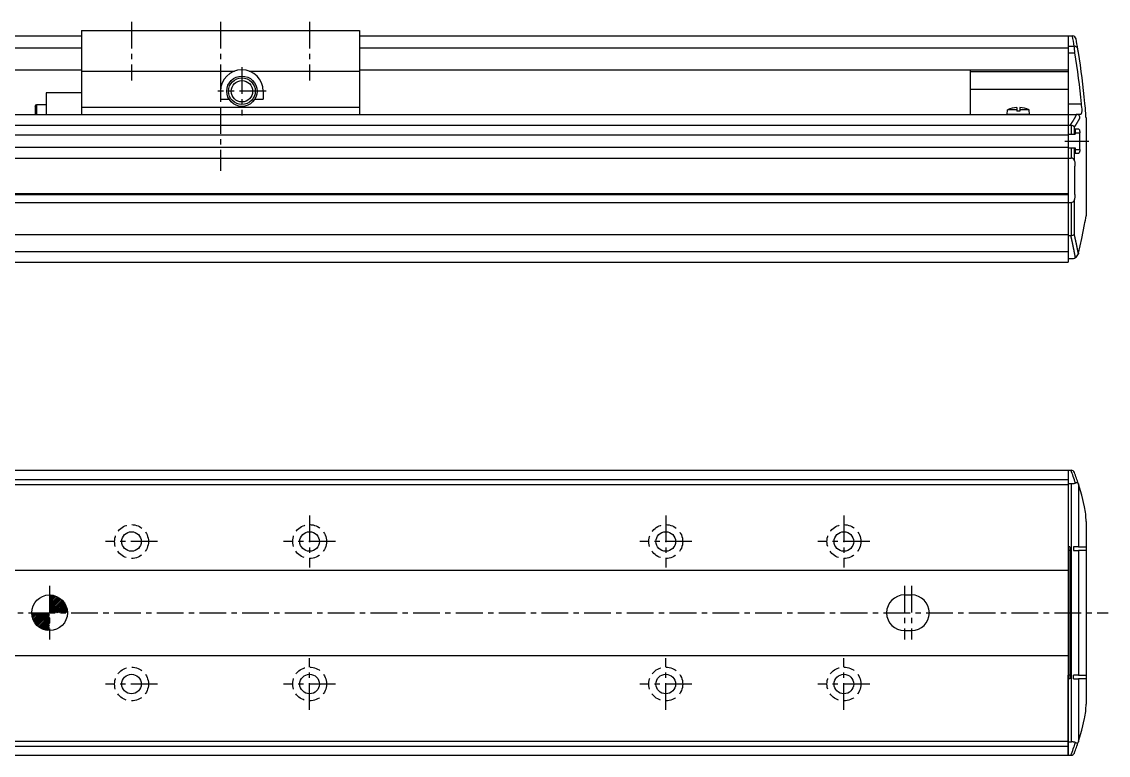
# Model space of a CAD drawing. Extents: x -241 to 403, y 128 to 503.
# Drawn here: x 94.6 to 399.7, y 148.9 to 354.8 of the extents above; entities that cross this region are included whole.
import ezdxf

# ---------------------------------------------------------------- set-up
doc = ezdxf.new("R2010")
doc.units = 0
for name, pattern in [('CENTER', [12, 7.5, -1.5, 1.5, -1.5]), ('CONTINOUS', [0]), ('DASHED', [4.5, 3, -1.5])]:
    doc.linetypes.add(name, pattern=pattern)
doc.layers.get('0').update_dxf_attribs({"linetype": 'CONTINUOUS'})
doc.layers.add('CENTER', color=1, linetype='CENTER')

# ---------------------------------------------------------------- blocks, each defined once
blk = doc.blocks.new('DTL0004')
at = {"color": 0, "linetype": 'CONTINUOUS'}
for p, q in [((-3.15, 0), (-3.04, 1.3)), ((3.15, 0), (-3.15, 0)), ((-0.4, 1.3), (-3.04, 1.3)), ((-0.4, 1.89), (-0.4, 0.9)), ((0.4, 0.9), (-0.4, 0.9)), ((0.4, 1.89), (0.4, 0.9)), ((3.04, 1.3), (0.4, 1.3)), ((3.15, 0), (3.04, 1.3))]:
    blk.add_line(p, q, dxfattribs=at)
for start, end in [(92.8723, 112.3565), (67.6435, 87.1277)]:
    blk.add_arc((0, -6.08), 7.98, start, end, dxfattribs=at)
at = {"color": 0}
blk.add_point((0, 0), dxfattribs=at)
blk.add_point((0, 0), dxfattribs=at)
blk = doc.blocks.new('*X7')
at = {"color": 0, "linetype": 'CONTINOUS'}
for p, q in [((102.44, 193.42), (102.87, 193.85)), ((102.44, 192.98), (103.26, 193.8)), ((102.44, 192.53), (103.63, 193.72)), ((102.44, 192.08), (103.98, 193.62)), ((102.44, 191.63), (104.31, 193.5)), ((102.44, 191.19), (104.62, 193.37)), ((102.44, 190.74), (104.91, 193.21)), ((102.44, 190.29), (105.19, 193.04)), ((102.44, 189.84), (105.45, 192.86)), ((102.44, 189.4), (105.7, 192.66)), ((102.44, 188.95), (105.93, 192.44)), ((102.8, 188.86), (106.15, 192.21)), ((103.25, 188.86), (106.36, 191.97)), ((103.7, 188.86), (106.55, 191.72)), ((104.15, 188.86), (106.73, 191.44)), ((104.59, 188.86), (106.89, 191.16)), ((105.04, 188.86), (107.03, 190.85)), ((105.49, 188.86), (107.16, 190.53)), ((105.93, 188.86), (107.26, 190.19)), ((106.38, 188.86), (107.35, 189.83)), ((106.83, 188.86), (107.41, 189.44)), ((97.46, 188.44), (97.88, 188.86)), ((97.51, 188.04), (98.33, 188.86)), ((97.59, 187.67), (98.78, 188.86)), ((97.69, 187.32), (99.23, 188.86)), ((97.8, 187), (99.67, 188.86)), ((97.94, 186.69), (100.12, 188.86)), ((98.1, 186.39), (100.57, 188.86)), ((98.27, 186.12), (101.01, 188.86)), ((98.45, 185.85), (101.46, 188.86)), ((98.65, 185.61), (101.91, 188.86)), ((98.86, 185.37), (102.36, 188.86)), ((99.09, 185.15), (102.44, 188.5)), ((99.33, 184.95), (102.44, 188.06)), ((99.59, 184.76), (102.44, 187.61)), ((99.86, 184.58), (102.44, 187.16)), ((100.15, 184.42), (102.44, 186.71)), ((100.45, 184.28), (102.44, 186.27)), ((107.28, 188.86), (107.44, 189.03)), ((100.77, 184.15), (102.44, 185.82)), ((101.11, 184.04), (102.44, 185.37)), ((101.48, 183.96), (102.44, 184.93)), ((101.86, 183.9), (102.44, 184.48)), ((102.28, 183.87), (102.44, 184.03))]:
    blk.add_line(p, q, dxfattribs=at)

msp = doc.modelspace()

# ---------------------------------------------------------------- linework, layer by layer
at = {"color": 7, "linetype": 'CONTINOUS'}
for p, q in [((111.44, 352.26), (189.44, 352.26)), ((111.44, 352.26), (111.44, 328.76)), ((189.44, 352.26), (189.44, 328.76)), ((-67.56, 350.76), (111.44, 350.76)), ((189.44, 350.76), (388.44, 350.76)), ((388.44, 350.76), (388.44, 288.26)), ((388.44, 350.76), (388.44, 341.26)), ((388.44, 350.76), (389.62, 350.76)), ((388.44, 350.76), (388.44, 341.26)), ((388.44, 347.87), (390.14, 347.87)), ((389.63, 350.76), (389.62, 350.76)), ((-67.56, 347.4), (111.44, 347.4)), ((189.44, 347.4), (388.44, 347.4)), ((388.44, 345.99), (390.29, 345.99)), ((-67.56, 341.26), (111.44, 341.26)), ((111.44, 340.89), (154.37, 340.89)), ((158.52, 340.89), (189.44, 340.89)), ((189.44, 341.26), (388.44, 341.26)), ((360.94, 341.26), (360.94, 328.76)), ((360.94, 340.79), (388.44, 340.79)), ((360.94, 335.8), (388.44, 335.8)), ((111.44, 334.76), (101.44, 334.76)), ((101.44, 334.76), (101.44, 328.76)), ((150.44, 335.26), (150.44, 333.01)), ((150.44, 333.01), (152.83, 333.01)), ((160.05, 333.01), (162.44, 333.01)), ((162.44, 335.26), (162.44, 333.01)), ((98.44, 331.01), (98.73, 331.51)), ((98.44, 331.01), (98.44, 328.76)), ((98.73, 331.51), (98.73, 328.76)), ((98.73, 331.51), (101.44, 331.51)), ((111.44, 330.76), (189.44, 330.76)), ((388.44, 331.76), (392.11, 331.76)), ((-67.56, 328.76), (388.44, 328.76)), ((388.44, 328.76), (390.69, 328.76)), ((388.44, 328.76), (388.44, 287.26)), ((391.83, 328.76), (390.69, 328.76)), ((390.69, 328.76), (390.83, 328.75)), ((392.04, 328.85), (391.83, 328.76)), ((393.34, 329.08), (393.35, 329.06)), ((393.44, 327.76), (393.44, 300.26)), ((-67.56, 325.76), (388.44, 325.76)), ((388.44, 325.76), (389.03, 325.76)), ((389.03, 325.76), (389.22, 325.74)), ((389.22, 325.74), (389.22, 323.16)), ((390.16, 323.16), (390.16, 325.18)), ((391.36, 324.61), (390.41, 324.61)), ((390.41, 324.61), (390.41, 323.16)), ((390.41, 323.61), (391.67, 323.61)), ((391.67, 318.91), (391.67, 323.61)), ((-67.56, 323.01), (388.44, 323.01)), ((388.44, 323.16), (390.41, 323.16)), ((-67.56, 319.51), (388.44, 319.51)), ((388.44, 319.36), (390.41, 319.36)), ((389.22, 319.36), (389.22, 316.49)), ((390.16, 315.69), (390.16, 319.36)), ((390.41, 319.36), (390.41, 317.91)), ((390.41, 318.91), (391.67, 318.91)), ((390.41, 317.91), (391.36, 317.91)), ((-67.56, 316.49), (388.44, 316.49)), ((388.44, 316.49), (389.22, 316.49)), ((390.3, 306.26), (390.3, 314.26)), ((-67.56, 306.56), (388.44, 306.56)), ((-67.56, 306.26), (388.44, 306.26)), ((-67.56, 304.02), (388.44, 304.02)), ((388.44, 304.02), (389.22, 304.02)), ((389.22, 304.02), (389.22, 294.76)), ((390.16, 295.03), (390.16, 304.82)), ((-67.56, 295.03), (388.44, 295.03)), ((388.44, 294.76), (389.17, 294.76)), ((389.22, 294.76), (389.17, 294.76)), ((-67.56, 290.26), (388.44, 290.26)), ((-67.56, 287.26), (388.44, 287.26)), ((388.44, 288.26), (389.39, 288.26)), ((391.33, 289.79), (391.29, 289.65)), ((-67.56, 228.86), (388.44, 228.86)), ((388.44, 228.86), (388.44, 148.86)), ((388.44, 228.86), (388.44, 206.42)), ((388.44, 228.86), (389.17, 228.86)), ((389.17, 228.86), (389.22, 228.86)), ((-67.56, 226.27), (388.44, 226.27)), ((-67.56, 224.86), (388.44, 224.86)), ((388.44, 225.11), (389.39, 225.11)), ((389.39, 152.62), (389.39, 225.11)), ((391.29, 225.07), (391.33, 224.95)), ((391.33, 224.95), (391.33, 207.36)), ((393.44, 214.52), (393.44, 163.21)), ((388.89, 207.36), (388.44, 207.36)), ((388.44, 206.42), (388.89, 206.41)), ((388.89, 207.36), (388.89, 170.36)), ((391.33, 207.36), (389.94, 207.36)), ((389.94, 207.36), (389.94, 206.36)), ((389.94, 206.36), (391.33, 206.36)), ((391.33, 207.36), (393.27, 207.36)), ((391.33, 206.36), (391.33, 171.36)), ((393.27, 206.36), (391.33, 206.36)), ((393.27, 207.36), (393.44, 207.31)), ((393.44, 206.3), (393.27, 206.36)), ((-67.56, 200.86), (388.44, 200.86)), ((342.44, 193.86), (344.44, 193.86)), ((342.44, 183.86), (344.44, 183.86)), ((-67.56, 176.86), (388.44, 176.86)), ((388.89, 171.32), (388.44, 171.31)), ((388.44, 148.86), (388.44, 171.31)), ((391.33, 171.36), (389.94, 171.36)), ((389.94, 170.36), (389.94, 171.36)), ((391.33, 171.36), (393.27, 171.36)), ((393.27, 171.36), (393.44, 171.43)), ((388.89, 170.36), (388.44, 170.36)), ((389.94, 170.36), (391.33, 170.36)), ((391.33, 170.36), (391.33, 152.78)), ((393.27, 170.36), (391.33, 170.36)), ((393.44, 170.42), (393.27, 170.36)), ((-67.56, 152.86), (388.44, 152.86)), ((388.44, 152.62), (389.39, 152.62)), ((391.33, 152.78), (391.29, 152.66)), ((-67.56, 151.46), (388.44, 151.46)), ((-67.56, 148.86), (388.44, 148.86)), ((388.44, 148.86), (389.17, 148.86)), ((389.22, 148.86), (389.17, 148.86))]:
    msp.add_line(p, q, dxfattribs=at)
for points in [[(390.29, 345.99), (390.26, 346.42), (390.21, 347.04), (390.16, 347.54), (390.14, 347.87)], [(392.04, 328.85), (392.25, 329.24), (392.34, 329.71)], [(391.36, 324.61), (391.37, 324.61), (391.47, 324.54), (391.56, 324.37), (391.63, 324.13), (391.66, 323.83), (391.67, 323.61)], [(391.67, 318.91), (391.67, 318.81), (391.64, 318.49), (391.58, 318.2), (391.49, 318), (391.38, 317.91), (391.36, 317.91)], [(390.16, 315.69), (390.24, 315.2), (390.3, 314.26)], [(390.3, 306.26), (390.28, 305.71), (390.16, 304.82)], [(391.33, 289.79), (392.25, 293.88), (393.02, 297.84)], [(391.29, 225.07), (391.24, 225.17), (391.1, 225.3), (390.84, 225.36), (390.45, 225.29)], [(393.02, 218.59), (392.25, 221.86), (391.33, 224.95)], [(391.33, 152.78), (392.25, 155.87), (393.02, 159.14)], [(390.45, 152.44), (390.66, 152.38), (390.96, 152.38), (391.19, 152.49), (391.29, 152.66)]]:
    msp.add_lwpolyline(points, dxfattribs=at)
for points in [[(389.03, 325.76, 0), (389.04, 325.78, 0), (389.06, 325.8, 0), (389.07, 325.83, 0), (389.09, 325.85, 0), (389.11, 325.87, 0), (389.12, 325.89, 0), (389.14, 325.92, 0), (389.15, 325.94, 0), (389.17, 325.96, 0), (389.18, 325.99, 0), (389.2, 326.01, 0), (389.22, 326.03, 0), (389.23, 326.06, 0), (389.25, 326.08, 0), (389.26, 326.1, 0), (389.28, 326.13, 0), (389.29, 326.15, 0), (389.31, 326.17, 0), (389.32, 326.19, 0), (389.34, 326.22, 0), (389.36, 326.24, 0), (389.37, 326.26, 0), (389.39, 326.29, 0), (389.4, 326.31, 0), (389.42, 326.33, 0), (389.43, 326.36, 0), (389.45, 326.38, 0), (389.46, 326.4, 0), (389.48, 326.43, 0), (389.49, 326.45, 0), (389.51, 326.47, 0), (389.52, 326.5, 0), (389.54, 326.52, 0), (389.55, 326.54, 0), (389.57, 326.56, 0), (389.58, 326.59, 0), (389.6, 326.61, 0), (389.61, 326.63, 0), (389.63, 326.66, 0), (389.64, 326.68, 0), (389.66, 326.7, 0), (389.67, 326.73, 0), (389.69, 326.75, 0), (389.7, 326.77, 0), (389.72, 326.8, 0), (389.73, 326.82, 0), (389.75, 326.84, 0), (389.76, 326.87, 0), (389.77, 326.89, 0), (389.79, 326.91, 0), (389.8, 326.94, 0), (389.82, 326.96, 0), (389.83, 326.98, 0), (389.85, 327.01, 0), (389.86, 327.03, 0), (389.88, 327.05, 0), (389.89, 327.08, 0), (389.9, 327.1, 0), (389.92, 327.12, 0), (389.93, 327.15, 0), (389.95, 327.17, 0), (389.96, 327.19, 0), (389.98, 327.22, 0), (389.99, 327.24, 0), (390, 327.26, 0), (390.02, 327.29, 0), (390.03, 327.31, 0), (390.05, 327.33, 0), (390.06, 327.36, 0), (390.07, 327.38, 0), (390.09, 327.4, 0), (390.1, 327.43, 0), (390.12, 327.45, 0), (390.13, 327.47, 0), (390.14, 327.5, 0), (390.16, 327.52, 0), (390.17, 327.54, 0), (390.18, 327.57, 0), (390.2, 327.59, 0), (390.21, 327.62, 0), (390.23, 327.64, 0), (390.24, 327.66, 0), (390.25, 327.69, 0), (390.27, 327.71, 0), (390.28, 327.73, 0), (390.29, 327.76, 0), (390.31, 327.78, 0), (390.32, 327.8, 0), (390.33, 327.83, 0), (390.35, 327.85, 0), (390.36, 327.87, 0), (390.37, 327.9, 0), (390.39, 327.92, 0), (390.4, 327.94, 0), (390.41, 327.97, 0), (390.43, 327.99, 0), (390.44, 328.01, 0), (390.45, 328.04, 0), (390.47, 328.06, 0), (390.48, 328.08, 0), (390.49, 328.11, 0), (390.5, 328.13, 0), (390.52, 328.16, 0), (390.53, 328.18, 0), (390.54, 328.2, 0), (390.56, 328.23, 0), (390.57, 328.25, 0), (390.58, 328.27, 0), (390.6, 328.3, 0), (390.61, 328.32, 0), (390.62, 328.35, 0), (390.63, 328.37, 0), (390.65, 328.39, 0), (390.66, 328.42, 0), (390.67, 328.44, 0), (390.68, 328.46, 0), (390.7, 328.49, 0), (390.71, 328.51, 0), (390.72, 328.53, 0), (390.73, 328.56, 0), (390.75, 328.58, 0), (390.76, 328.61, 0), (390.77, 328.63, 0), (390.78, 328.65, 0), (390.8, 328.68, 0), (390.81, 328.7, 0), (390.82, 328.72, 0), (390.83, 328.75, 0)], [(390.16, 325.18, 0), (390.17, 325.2, 0), (390.18, 325.22, 0), (390.2, 325.24, 0), (390.21, 325.26, 0), (390.22, 325.28, 0), (390.24, 325.3, 0), (390.25, 325.32, 0), (390.26, 325.34, 0), (390.28, 325.36, 0), (390.29, 325.38, 0), (390.3, 325.4, 0), (390.32, 325.42, 0), (390.33, 325.44, 0), (390.35, 325.46, 0), (390.36, 325.48, 0), (390.37, 325.5, 0), (390.38, 325.52, 0), (390.4, 325.54, 0), (390.41, 325.56, 0), (390.43, 325.58, 0), (390.44, 325.6, 0), (390.45, 325.62, 0), (390.46, 325.64, 0), (390.48, 325.66, 0), (390.49, 325.68, 0), (390.5, 325.7, 0), (390.52, 325.72, 0), (390.53, 325.74, 0), (390.54, 325.76, 0), (390.56, 325.78, 0), (390.57, 325.8, 0), (390.58, 325.82, 0), (390.6, 325.84, 0), (390.61, 325.86, 0), (390.62, 325.88, 0), (390.63, 325.9, 0), (390.65, 325.92, 0), (390.66, 325.94, 0), (390.67, 325.96, 0), (390.69, 325.98, 0), (390.7, 326, 0), (390.71, 326.02, 0), (390.72, 326.04, 0), (390.74, 326.06, 0), (390.75, 326.08, 0), (390.76, 326.1, 0), (390.77, 326.12, 0), (390.79, 326.14, 0), (390.8, 326.16, 0), (390.81, 326.18, 0), (390.83, 326.2, 0), (390.84, 326.22, 0), (390.85, 326.24, 0), (390.86, 326.26, 0), (390.88, 326.28, 0), (390.89, 326.3, 0), (390.9, 326.32, 0), (390.91, 326.34, 0), (390.92, 326.36, 0), (390.94, 326.38, 0), (390.95, 326.4, 0), (390.96, 326.42, 0), (390.97, 326.44, 0), (390.99, 326.46, 0), (391, 326.48, 0), (391.01, 326.5, 0), (391.02, 326.52, 0), (391.04, 326.54, 0), (391.05, 326.56, 0), (391.06, 326.58, 0), (391.07, 326.6, 0), (391.08, 326.62, 0), (391.1, 326.64, 0), (391.11, 326.66, 0), (391.12, 326.68, 0), (391.13, 326.7, 0), (391.14, 326.72, 0), (391.16, 326.74, 0), (391.17, 326.76, 0), (391.18, 326.78, 0), (391.19, 326.8, 0), (391.2, 326.82, 0), (391.21, 326.84, 0), (391.23, 326.86, 0), (391.24, 326.88, 0), (391.25, 326.9, 0), (391.26, 326.92, 0), (391.27, 326.94, 0), (391.29, 326.96, 0), (391.3, 326.99, 0), (391.31, 327, 0), (391.32, 327.03, 0), (391.33, 327.05, 0), (391.34, 327.07, 0), (391.36, 327.09, 0), (391.37, 327.11, 0), (391.38, 327.13, 0), (391.39, 327.15, 0), (391.4, 327.17, 0), (391.41, 327.19, 0), (391.43, 327.21, 0), (391.44, 327.23, 0), (391.45, 327.25, 0), (391.46, 327.27, 0), (391.47, 327.29, 0), (391.48, 327.31, 0), (391.49, 327.33, 0), (391.5, 327.35, 0), (391.52, 327.37, 0), (391.53, 327.39, 0), (391.54, 327.41, 0), (391.55, 327.43, 0), (391.56, 327.45, 0), (391.57, 327.47, 0), (391.58, 327.49, 0), (391.59, 327.51, 0), (391.61, 327.53, 0), (391.62, 327.55, 0), (391.63, 327.57, 0), (391.64, 327.59, 0), (391.65, 327.62, 0), (391.66, 327.63, 0), (391.67, 327.66, 0), (391.68, 327.68, 0), (391.69, 327.7, 0), (391.7, 327.72, 0), (391.71, 327.74, 0), (391.73, 327.76, 0)], [(390.45, 288.56, 0), (390.44, 288.61, 0), (390.43, 288.66, 0), (390.42, 288.71, 0), (390.41, 288.76, 0), (390.4, 288.81, 0), (390.39, 288.86, 0), (390.39, 288.91, 0), (390.38, 288.95, 0), (390.37, 289, 0), (390.36, 289.05, 0), (390.35, 289.1, 0), (390.34, 289.15, 0), (390.33, 289.2, 0), (390.32, 289.25, 0), (390.31, 289.3, 0), (390.3, 289.35, 0), (390.29, 289.39, 0), (390.28, 289.44, 0), (390.27, 289.49, 0), (390.26, 289.54, 0), (390.26, 289.59, 0), (390.25, 289.64, 0), (390.24, 289.69, 0), (390.23, 289.74, 0), (390.22, 289.79, 0), (390.21, 289.83, 0), (390.2, 289.88, 0), (390.19, 289.93, 0), (390.18, 289.98, 0), (390.17, 290.03, 0), (390.16, 290.08, 0), (390.15, 290.13, 0), (390.14, 290.17, 0), (390.13, 290.22, 0), (390.12, 290.27, 0), (390.11, 290.32, 0), (390.1, 290.37, 0), (390.09, 290.42, 0), (390.09, 290.47, 0), (390.07, 290.51, 0), (390.07, 290.56, 0), (390.06, 290.61, 0), (390.05, 290.66, 0), (390.04, 290.71, 0), (390.03, 290.76, 0), (390.02, 290.81, 0), (390.01, 290.86, 0), (390, 290.9, 0), (389.99, 290.95, 0), (389.98, 291, 0), (389.97, 291.05, 0), (389.96, 291.1, 0), (389.95, 291.15, 0), (389.94, 291.19, 0), (389.93, 291.24, 0), (389.92, 291.29, 0), (389.91, 291.34, 0), (389.9, 291.39, 0), (389.89, 291.44, 0), (389.88, 291.49, 0), (389.87, 291.53, 0), (389.86, 291.58, 0), (389.85, 291.63, 0), (389.84, 291.68, 0), (389.83, 291.73, 0), (389.82, 291.77, 0), (389.81, 291.82, 0), (389.8, 291.87, 0), (389.79, 291.92, 0), (389.78, 291.97, 0), (389.77, 292.02, 0), (389.76, 292.06, 0), (389.75, 292.11, 0), (389.74, 292.16, 0), (389.73, 292.21, 0), (389.72, 292.26, 0), (389.71, 292.31, 0), (389.7, 292.36, 0), (389.69, 292.4, 0), (389.68, 292.45, 0), (389.67, 292.5, 0), (389.66, 292.55, 0), (389.65, 292.6, 0), (389.64, 292.64, 0), (389.63, 292.69, 0), (389.62, 292.74, 0), (389.61, 292.79, 0), (389.6, 292.84, 0), (389.59, 292.89, 0), (389.58, 292.93, 0), (389.57, 292.98, 0), (389.55, 293.03, 0), (389.54, 293.08, 0), (389.53, 293.13, 0), (389.52, 293.18, 0), (389.51, 293.22, 0), (389.5, 293.27, 0), (389.49, 293.32, 0), (389.48, 293.37, 0), (389.47, 293.42, 0), (389.46, 293.46, 0), (389.45, 293.51, 0), (389.44, 293.56, 0), (389.43, 293.61, 0), (389.42, 293.65, 0), (389.41, 293.7, 0), (389.4, 293.75, 0), (389.39, 293.8, 0), (389.38, 293.85, 0), (389.37, 293.89, 0), (389.36, 293.94, 0), (389.34, 293.99, 0), (389.33, 294.04, 0), (389.32, 294.09, 0), (389.31, 294.13, 0), (389.3, 294.18, 0), (389.29, 294.23, 0), (389.28, 294.28, 0), (389.27, 294.33, 0), (389.26, 294.38, 0), (389.25, 294.42, 0), (389.24, 294.47, 0), (389.23, 294.52, 0), (389.21, 294.57, 0), (389.2, 294.61, 0), (389.19, 294.66, 0), (389.18, 294.71, 0), (389.17, 294.76, 0)], [(391.29, 289.65, 0), (391.28, 289.69, 0), (391.27, 289.73, 0), (391.27, 289.77, 0), (391.26, 289.82, 0), (391.25, 289.86, 0), (391.24, 289.9, 0), (391.23, 289.94, 0), (391.23, 289.99, 0), (391.22, 290.03, 0), (391.21, 290.07, 0), (391.2, 290.11, 0), (391.19, 290.16, 0), (391.18, 290.2, 0), (391.17, 290.24, 0), (391.17, 290.28, 0), (391.16, 290.33, 0), (391.15, 290.37, 0), (391.14, 290.41, 0), (391.13, 290.45, 0), (391.12, 290.5, 0), (391.12, 290.54, 0), (391.11, 290.58, 0), (391.1, 290.62, 0), (391.09, 290.66, 0), (391.08, 290.71, 0), (391.07, 290.75, 0), (391.07, 290.79, 0), (391.06, 290.83, 0), (391.05, 290.88, 0), (391.04, 290.92, 0), (391.03, 290.96, 0), (391.02, 291, 0), (391.01, 291.05, 0), (391.01, 291.09, 0), (391, 291.13, 0), (390.99, 291.17, 0), (390.98, 291.21, 0), (390.97, 291.26, 0), (390.96, 291.3, 0), (390.95, 291.34, 0), (390.95, 291.38, 0), (390.94, 291.42, 0), (390.93, 291.47, 0), (390.92, 291.51, 0), (390.91, 291.55, 0), (390.9, 291.59, 0), (390.89, 291.63, 0), (390.89, 291.68, 0), (390.88, 291.72, 0), (390.87, 291.76, 0), (390.86, 291.8, 0), (390.85, 291.85, 0), (390.84, 291.89, 0), (390.83, 291.93, 0), (390.82, 291.97, 0), (390.82, 292.01, 0), (390.81, 292.06, 0), (390.8, 292.1, 0), (390.79, 292.14, 0), (390.78, 292.18, 0), (390.77, 292.22, 0), (390.76, 292.27, 0), (390.75, 292.31, 0), (390.75, 292.35, 0), (390.74, 292.39, 0), (390.73, 292.43, 0), (390.72, 292.48, 0), (390.71, 292.52, 0), (390.7, 292.56, 0), (390.69, 292.6, 0), (390.68, 292.64, 0), (390.67, 292.69, 0), (390.66, 292.73, 0), (390.66, 292.77, 0), (390.65, 292.81, 0), (390.64, 292.85, 0), (390.63, 292.9, 0), (390.62, 292.94, 0), (390.61, 292.98, 0), (390.6, 293.02, 0), (390.59, 293.06, 0), (390.58, 293.11, 0), (390.58, 293.15, 0), (390.57, 293.19, 0), (390.56, 293.23, 0), (390.55, 293.27, 0), (390.54, 293.31, 0), (390.53, 293.36, 0), (390.52, 293.4, 0), (390.51, 293.44, 0), (390.5, 293.48, 0), (390.49, 293.52, 0), (390.48, 293.57, 0), (390.47, 293.61, 0), (390.47, 293.65, 0), (390.46, 293.69, 0), (390.45, 293.73, 0), (390.44, 293.77, 0), (390.43, 293.82, 0), (390.42, 293.86, 0), (390.41, 293.9, 0), (390.4, 293.94, 0), (390.39, 293.98, 0), (390.38, 294.03, 0), (390.37, 294.07, 0), (390.36, 294.11, 0), (390.35, 294.15, 0), (390.35, 294.19, 0), (390.34, 294.23, 0), (390.33, 294.28, 0), (390.32, 294.32, 0), (390.31, 294.36, 0), (390.3, 294.4, 0), (390.29, 294.44, 0), (390.28, 294.48, 0), (390.27, 294.53, 0), (390.26, 294.57, 0), (390.25, 294.61, 0), (390.24, 294.65, 0), (390.23, 294.69, 0), (390.22, 294.73, 0), (390.21, 294.78, 0), (390.2, 294.82, 0), (390.19, 294.86, 0), (390.18, 294.9, 0), (390.18, 294.94, 0), (390.17, 294.98, 0), (390.16, 295.02, 0)], [(389.39, 225.11, 0), (389.39, 225.11, 0), (389.4, 225.11, 0), (389.41, 225.11, 0), (389.42, 225.11, 0), (389.43, 225.11, 0), (389.44, 225.11, 0), (389.45, 225.11, 0), (389.46, 225.11, 0), (389.46, 225.11, 0), (389.47, 225.11, 0), (389.48, 225.11, 0), (389.49, 225.11, 0), (389.5, 225.11, 0), (389.51, 225.11, 0), (389.52, 225.11, 0), (389.53, 225.12, 0), (389.53, 225.12, 0), (389.54, 225.12, 0), (389.55, 225.12, 0), (389.56, 225.12, 0), (389.57, 225.12, 0), (389.58, 225.12, 0), (389.59, 225.12, 0), (389.6, 225.12, 0), (389.6, 225.12, 0), (389.61, 225.12, 0), (389.62, 225.12, 0), (389.63, 225.12, 0), (389.64, 225.12, 0), (389.65, 225.12, 0), (389.66, 225.12, 0), (389.67, 225.12, 0), (389.67, 225.12, 0), (389.68, 225.12, 0), (389.69, 225.13, 0), (389.7, 225.13, 0), (389.71, 225.13, 0), (389.72, 225.13, 0), (389.73, 225.13, 0), (389.73, 225.13, 0), (389.74, 225.13, 0), (389.75, 225.13, 0), (389.76, 225.13, 0), (389.77, 225.13, 0), (389.78, 225.13, 0), (389.79, 225.13, 0), (389.8, 225.14, 0), (389.8, 225.14, 0), (389.81, 225.14, 0), (389.82, 225.14, 0), (389.83, 225.14, 0), (389.84, 225.14, 0), (389.85, 225.14, 0), (389.86, 225.14, 0), (389.86, 225.15, 0), (389.87, 225.15, 0), (389.88, 225.15, 0), (389.89, 225.15, 0), (389.9, 225.15, 0), (389.91, 225.15, 0), (389.91, 225.15, 0), (389.92, 225.15, 0), (389.93, 225.16, 0), (389.94, 225.16, 0), (389.95, 225.16, 0), (389.96, 225.16, 0), (389.96, 225.16, 0), (389.97, 225.16, 0), (389.98, 225.16, 0), (389.99, 225.17, 0), (390, 225.17, 0), (390.01, 225.17, 0), (390.01, 225.17, 0), (390.02, 225.17, 0), (390.03, 225.17, 0), (390.04, 225.18, 0), (390.05, 225.18, 0), (390.06, 225.18, 0), (390.06, 225.18, 0), (390.07, 225.18, 0), (390.08, 225.18, 0), (390.09, 225.19, 0), (390.1, 225.19, 0), (390.11, 225.19, 0), (390.11, 225.19, 0), (390.12, 225.19, 0), (390.13, 225.19, 0), (390.14, 225.2, 0), (390.15, 225.2, 0), (390.15, 225.2, 0), (390.16, 225.2, 0), (390.17, 225.21, 0), (390.18, 225.21, 0), (390.19, 225.21, 0), (390.2, 225.21, 0), (390.2, 225.21, 0), (390.21, 225.22, 0), (390.22, 225.22, 0), (390.23, 225.22, 0), (390.23, 225.22, 0), (390.24, 225.22, 0), (390.25, 225.22, 0), (390.26, 225.23, 0), (390.27, 225.23, 0), (390.27, 225.23, 0), (390.28, 225.23, 0), (390.29, 225.24, 0), (390.3, 225.24, 0), (390.3, 225.24, 0), (390.31, 225.24, 0), (390.32, 225.25, 0), (390.33, 225.25, 0), (390.34, 225.25, 0), (390.34, 225.25, 0), (390.35, 225.26, 0), (390.36, 225.26, 0), (390.37, 225.26, 0), (390.38, 225.26, 0), (390.38, 225.27, 0), (390.39, 225.27, 0), (390.4, 225.27, 0), (390.4, 225.27, 0), (390.41, 225.28, 0), (390.42, 225.28, 0), (390.43, 225.28, 0), (390.43, 225.28, 0), (390.44, 225.29, 0), (390.45, 225.29, 0)], [(390.45, 152.44, 0), (390.44, 152.44, 0), (390.43, 152.45, 0), (390.43, 152.45, 0), (390.42, 152.45, 0), (390.41, 152.45, 0), (390.4, 152.46, 0), (390.4, 152.46, 0), (390.39, 152.46, 0), (390.38, 152.46, 0), (390.38, 152.47, 0), (390.37, 152.47, 0), (390.36, 152.47, 0), (390.35, 152.47, 0), (390.34, 152.48, 0), (390.34, 152.48, 0), (390.33, 152.48, 0), (390.32, 152.48, 0), (390.31, 152.49, 0), (390.3, 152.49, 0), (390.3, 152.49, 0), (390.29, 152.49, 0), (390.28, 152.5, 0), (390.27, 152.5, 0), (390.27, 152.5, 0), (390.26, 152.5, 0), (390.25, 152.5, 0), (390.24, 152.51, 0), (390.23, 152.51, 0), (390.23, 152.51, 0), (390.22, 152.51, 0), (390.21, 152.51, 0), (390.2, 152.52, 0), (390.2, 152.52, 0), (390.19, 152.52, 0), (390.18, 152.52, 0), (390.17, 152.53, 0), (390.16, 152.53, 0), (390.15, 152.53, 0), (390.15, 152.53, 0), (390.14, 152.53, 0), (390.13, 152.53, 0), (390.12, 152.54, 0), (390.11, 152.54, 0), (390.11, 152.54, 0), (390.1, 152.54, 0), (390.09, 152.54, 0), (390.08, 152.54, 0), (390.07, 152.55, 0), (390.06, 152.55, 0), (390.06, 152.55, 0), (390.05, 152.55, 0), (390.04, 152.55, 0), (390.03, 152.56, 0), (390.02, 152.56, 0), (390.01, 152.56, 0), (390.01, 152.56, 0), (390, 152.56, 0), (389.99, 152.56, 0), (389.98, 152.56, 0), (389.97, 152.57, 0), (389.96, 152.57, 0), (389.96, 152.57, 0), (389.95, 152.57, 0), (389.94, 152.57, 0), (389.93, 152.57, 0), (389.92, 152.57, 0), (389.91, 152.58, 0), (389.91, 152.58, 0), (389.9, 152.58, 0), (389.89, 152.58, 0), (389.88, 152.58, 0), (389.87, 152.58, 0), (389.86, 152.58, 0), (389.86, 152.59, 0), (389.85, 152.59, 0), (389.84, 152.59, 0), (389.83, 152.59, 0), (389.82, 152.59, 0), (389.81, 152.59, 0), (389.8, 152.59, 0), (389.8, 152.59, 0), (389.79, 152.59, 0), (389.78, 152.59, 0), (389.77, 152.6, 0), (389.76, 152.6, 0), (389.75, 152.6, 0), (389.74, 152.6, 0), (389.73, 152.6, 0), (389.73, 152.6, 0), (389.72, 152.6, 0), (389.71, 152.6, 0), (389.7, 152.6, 0), (389.69, 152.6, 0), (389.68, 152.6, 0), (389.67, 152.6, 0), (389.67, 152.61, 0), (389.66, 152.61, 0), (389.65, 152.61, 0), (389.64, 152.61, 0), (389.63, 152.61, 0), (389.62, 152.61, 0), (389.61, 152.61, 0), (389.6, 152.61, 0), (389.6, 152.61, 0), (389.59, 152.61, 0), (389.58, 152.61, 0), (389.57, 152.61, 0), (389.56, 152.61, 0), (389.55, 152.61, 0), (389.54, 152.61, 0), (389.53, 152.61, 0), (389.53, 152.62, 0), (389.52, 152.62, 0), (389.51, 152.62, 0), (389.5, 152.62, 0), (389.49, 152.62, 0), (389.48, 152.62, 0), (389.47, 152.62, 0), (389.46, 152.62, 0), (389.46, 152.62, 0), (389.45, 152.62, 0), (389.44, 152.62, 0), (389.43, 152.62, 0), (389.42, 152.62, 0), (389.41, 152.62, 0), (389.4, 152.62, 0), (389.39, 152.62, 0), (389.39, 152.62, 0)]]:
    msp.add_polyline3d(points, dxfattribs=at)
for centre, radius in [((156.44, 335.26), 4.25), ((156.44, 335.26), 3.75), ((156.44, 335.26), 3), ((125.44, 208.86), 2.75), ((175.44, 208.86), 2.75), ((275.44, 208.86), 2.75), ((325.44, 208.86), 2.75), ((102.44, 188.86), 5), ((125.44, 168.86), 2.75), ((175.44, 168.86), 2.75), ((275.44, 168.86), 2.75), ((325.44, 168.86), 2.75)]:
    msp.add_circle(centre, radius, dxfattribs=at)
at = {"color": 3, "linetype": 'DASHED'}
for centre in [(125.44, 208.86), (175.44, 208.86), (275.44, 208.86), (325.44, 208.86), (125.44, 168.86), (175.44, 168.86), (275.44, 168.86), (325.44, 168.86)]:
    msp.add_circle(centre, 4.75, dxfattribs=at)
at = {"color": 7, "linetype": 'CONTINOUS'}
for centre, radius, start, end in [((193.94, 314.56), 199, 9.6347, 10.4791), ((389.63, 349.76), 1, 10.4615, 90), ((390.18, 346.91), 0.959, 11.1474, 92.704), ((193.94, 313.62), 200, 9.6347, 10.4615), ((193.94, 313.62), 199, 5.2282, 9.3604), ((193.94, 313.62), 200, 9.3604, 9.6347), ((193.94, 313.62), 200, 5.2282, 9.3604), ((156.44, 335.26), 6, 0, 180), ((280.1, 318.09), 112.85, 5.9119, 6.9562), ((193.94, 313.62), 200, 4.4273, 5.2282), ((390.65, 327.68), 1.08, 4.0708, 80.082), ((193.94, 313.62), 200, 4.0523, 4.4273), ((389.01, 324.33), 1.42, 36.7839, 81.5243), ((389.24, 315.57), 0.923, 7.4585, 90.9988), ((389.24, 304.94), 0.92, 268.8348, 352.7079), ((245.44, 324.67), 150, 349.695, 350.6332), ((389.22, 296.54), 1.78, 270.0827, 301.7133), ((389.39, 290.26), 2, 270, 302.1468), ((389.39, 290.26), 2, 302.1468, 342.2552), ((334.28, 207.23), 59, 17.8226, 21.5109), ((389.22, 227.86), 1, 21.3711, 90), ((334.28, 206.36), 60, 18.1668, 21.3711), ((373.44, 214.52), 20, 0, 11.7572), ((342.44, 188.86), 5, 90, 270), ((344.44, 188.86), 5, 270, 90), ((373.44, 163.21), 20, 348.2428, 0), ((334.28, 171.36), 60, 338.6289, 341.8332), ((334.28, 170.5), 59, 338.4891, 342.1774), ((389.22, 149.86), 1, 270, 338.6289)]:
    msp.add_arc(centre, radius, start, end, dxfattribs=at)
at = {"layer": 'CENTER', "color": 1, "linetype": 'CENTER'}
for p, q in [((125.44, 354.76), (125.44, 338.3)), ((150.44, 354.76), (150.44, 312.88)), ((175.44, 354.76), (175.44, 338.3)), ((156.44, 342.05), (156.44, 328.47)), ((163.23, 335.26), (149.65, 335.26)), ((387.43, 321.26), (394.22, 321.26)), ((175.44, 216.15), (175.44, 201.57)), ((275.44, 216.15), (275.44, 201.57)), ((325.44, 216.15), (325.44, 201.57)), ((132.73, 208.86), (118.15, 208.86)), ((182.73, 208.86), (168.15, 208.86)), ((282.73, 208.86), (268.15, 208.86)), ((332.73, 208.86), (318.15, 208.86)), ((102.44, 196.4), (102.44, 181.32)), ((342.44, 196.4), (342.44, 181.32)), ((344.44, 196.4), (344.44, 181.32)), ((-107.47, 188.86), (399.67, 188.86)), ((175.44, 161.57), (175.44, 176.15)), ((275.44, 161.57), (275.44, 176.15)), ((325.44, 161.57), (325.44, 176.15)), ((132.73, 168.86), (118.15, 168.86)), ((182.73, 168.86), (168.15, 168.86)), ((282.73, 168.86), (268.15, 168.86)), ((332.73, 168.86), (318.15, 168.86))]:
    msp.add_line(p, q, dxfattribs=at)

# ---------------------------------------------------------------- block references
at = {"color": 7, "zscale": 2}
msp.add_blockref('DTL0004', (374.44, 328.76), dxfattribs=at)
at = {"color": 7, "linetype": 'CONTINUOUS'}
msp.add_blockref('*X7', (0, 0), dxfattribs=at)

doc.saveas('drawing.dxf')
